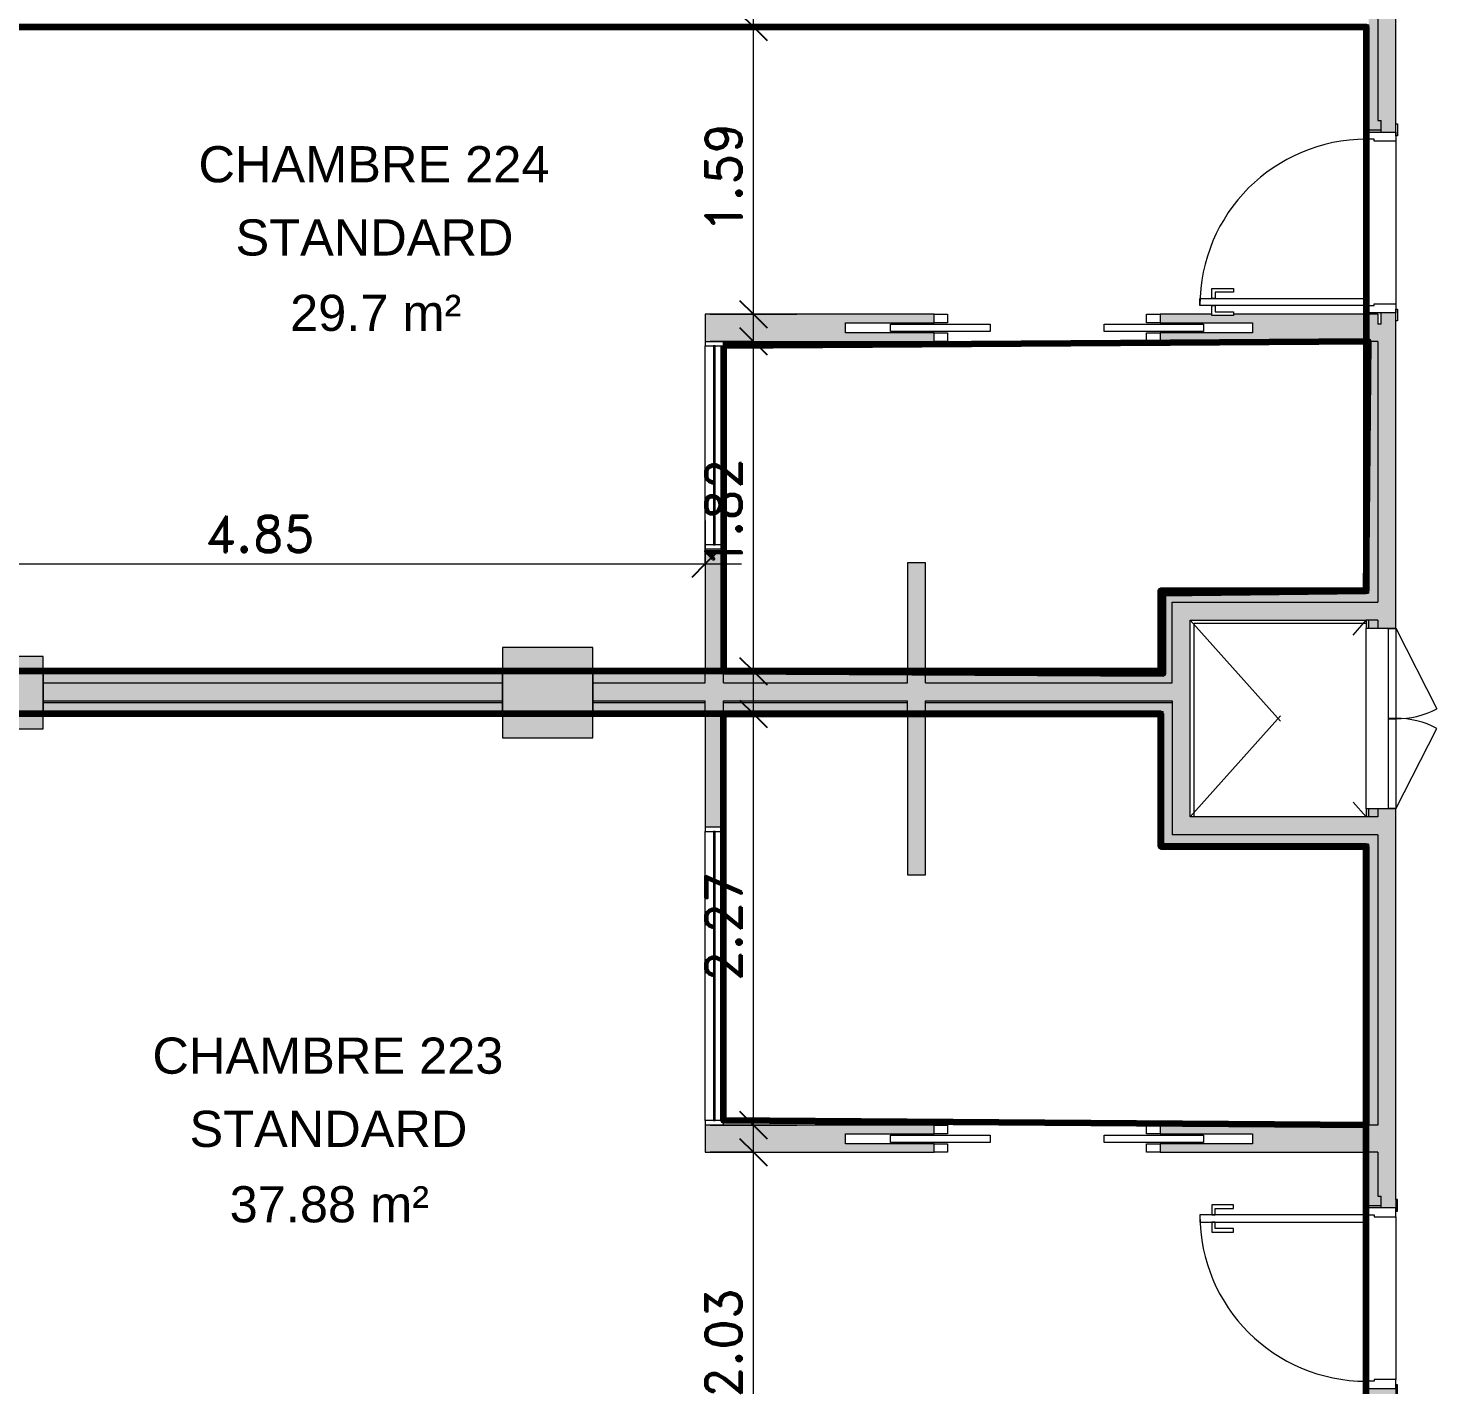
# Model space of a CAD drawing. Header units: metres. Extents: x -227.9 to -140, y 37.9 to 92.1.
# Drawn here: x -179.44 to -171.65, y 60.43 to 67.94 of the extents above; entities that cross this region are included whole.
import ezdxf

# ---------------------------------------------------------------- set-up
doc = ezdxf.new("R2010")
doc.units = ezdxf.units.M
doc.linetypes.add('JIS_02_0.7', pattern=[1.35, 0.75, -0.6])
for name, color, linetype, lineweight in [('A-ANNO-DIMS', 7, 'Continuous', 9), ('A-ANNO-DIMS-100', 7, 'Continuous', 9), ('A-AREA-IDEN', 7, 'Continuous', 9), ('A-DOOR', 7, 'Continuous', 5), ('A-FLOR', 7, 'Continuous', 5), ('A-GLAZ', 7, 'Continuous', 5), ('A-WALL', 7, 'Continuous', 5), ('A-WALL-PATT', 7, 'Continuous', 13), ('I-WALL', 7, 'Continuous', 5), ('S-COLS', 7, 'Continuous', 5)]:
    doc.layers.add(name, color=color, linetype=linetype, lineweight=lineweight)
doc.layers.add('A-DETL', color=94, linetype='Continuous', lineweight=5, true_color=0x00a600)
doc.layers.add('Chambre', color=40, linetype='Continuous')
doc.layers.add('SDB', color=230, linetype='Continuous')
doc.styles.add('Arial_1', font='arial.ttf', dxfattribs={"height": 0.2})
doc.styles.add('RomanD_B', font='', dxfattribs={"height": 0.2})
doc.styles.get('RomanD_B').set_extended_font_data('RomanD', bold=True)
doc.dimstyles.new('LAG-Romans_0_2', dxfattribs={"dimscale": 0.3048, "dimtxt": 0.200715, "dimasz": 0.492126, "dimexe": 0.787402, "dimexo": 0.0625, "dimgap": 0, "dimtad": 1, "dimrnd": 0.01, "dimzin": 0, "dimdsep": 46, "dimtxsty": 'RomanD_B', "dimblk1": 'OBLIQUE', "dimblk2": 'OBLIQUE', "dimsah": 1, "dimcen": 0.09, "dimdle": 0.656168, "dimazin": 0, "dimtfac": 1, "dimtdec": 4, "dimtix": 1, "dimtmove": 0, "dimatfit": 3, "dimfxl": 0.787402, "dimfxlon": 1, "dimtvp": 1, "dimtolj": 1, "dimtzin": 0, "dimarcsym": 2})

# ---------------------------------------------------------------- blocks, each defined once
blk = doc.blocks.new('LAG-C1030-PORTE-INST-13PR_05_02F - LAG-C1030-PORTE-INST-13PR_05_02F-100x166-15159836-MUC-LAG-PRO-PLA-ARC-TZN-N02-AG02Ec-Cote')
at = {"layer": 'A-DOOR', "color": 9, "lineweight": 9, "true_color": 0xc0c0c0}
for p, q in [((-0.498, -0.0415), (-0.001, -0.0415)), ((-0.498, -0.0815), (-0.498, -0.0415)), ((-0.001, -0.0415), (-0.001, -0.0815)), ((0.001, -0.0415), (0.498, -0.0415)), ((0.001, -0.0815), (0.001, -0.0415)), ((0.498, -0.0415), (0.498, -0.0815)), ((-0.001, -0.0815), (-0.498, -0.0815)), ((0.498, -0.0815), (0.001, -0.0815))]:
    blk.add_line(p, q, dxfattribs=at)
at = {"layer": 'A-DOOR', "color": 9, "true_color": 0xc0c0c0}
for p, q in [((-0.5, -0.0815), (-0.0545, -0.3085)), ((0.5, -0.0815), (0.0545, -0.3085))]:
    blk.add_line(p, q, dxfattribs=at)
for centre, start, end in [((-0.4544, -0.0924), 331.62051, 1.37949), ((0.4544, -0.0924), 178.62051, 208.37949)]:
    blk.add_arc(centre, 0.4546, start, end, dxfattribs=at)
blk = doc.blocks.new('LAG-C1030-PORTE-COUL DEUX BATTANTS-13PR_07 - LAG-C1030-PORTE-COUL DEUX BATTANTS-13PR_07_02F-110x210-15723470-MUC-LAG-PRO-PLA-ARC-TZN-N02-AG02Ec-Cote')
at = {"layer": 'A-DOOR'}
for p, q in [((-0.77, 0.02), (-0.22, 0.02)), ((-0.77, -0.02), (-0.77, 0.02)), ((-0.22, 0.02), (-0.22, -0.02)), ((0.41, 0.02), (0.96, 0.02)), ((0.41, -0.02), (0.41, 0.02)), ((0.96, 0.02), (0.96, -0.02)), ((-0.22, -0.02), (-0.77, -0.02)), ((0.96, -0.02), (0.41, -0.02))]:
    blk.add_line(p, q, dxfattribs=at)
at = {"layer": 'A-DOOR', "color": 9, "true_color": 0xc0c0c0}
for p, q in [((-0.53, 0.075), (-0.455, 0.075)), ((-0.53, 0.0275), (-0.53, 0.075)), ((-0.455, 0.0275), (-0.53, 0.0275)), ((-0.455, 0.075), (-0.455, 0.0275)), ((0.645, 0.075), (0.72, 0.075)), ((0.645, 0.0275), (0.645, 0.075)), ((0.72, 0.0275), (0.645, 0.0275)), ((0.72, 0.075), (0.72, 0.0275)), ((-0.53, -0.0275), (-0.455, -0.0275)), ((-0.53, -0.075), (-0.53, -0.0275)), ((-0.455, -0.075), (-0.53, -0.075)), ((-0.455, -0.0275), (-0.455, -0.075)), ((0.645, -0.0275), (0.72, -0.0275)), ((0.645, -0.075), (0.645, -0.0275)), ((0.72, -0.075), (0.645, -0.075)), ((0.72, -0.0275), (0.72, -0.075))]:
    blk.add_line(p, q, dxfattribs=at)
blk = doc.blocks.new('LAG-C1030-PORTE-BAT 1 VANT-13PR_01 - LAG-C1030-PORTE-BAT 1 VANT-13PR_01_04F-90X210 CHAMBRE-15711706-MUC-LAG-PRO-PLA-ARC-TZN-N02-AG02Ec-Cote')
at = {"layer": 'A-DOOR'}
for p, q in [((0.2603, 0.9365), (0.2603, 0.8165)), ((0.3153, 0.9365), (0.2603, 0.9365)), ((0.3553, 1.0015), (0.3153, 1.0015)), ((0.3153, 1.0015), (0.3153, 0.0815)), ((0.3153, 0.9165), (0.3153, 0.9365)), ((0.3553, 0.0815), (0.3553, 1.0015)), ((0.4103, 0.9365), (0.3553, 0.9365)), ((0.3553, 0.9365), (0.3553, 0.9165)), ((0.4103, 0.8165), (0.4103, 0.9365)), ((0.2803, 0.8165), (0.2803, 0.9165)), ((0.2803, 0.9165), (0.3153, 0.9165)), ((0.3553, 0.9165), (0.3903, 0.9165)), ((0.3903, 0.9165), (0.3903, 0.8165)), ((0.2603, 0.8165), (0.2803, 0.8165)), ((0.3903, 0.8165), (0.4103, 0.8165)), ((0.3153, 0.0815), (0.3553, 0.0815))]:
    blk.add_line(p, q, dxfattribs=at)
at = {"layer": 'A-DOOR', "color": 9, "true_color": 0xc0c0c0}
for p, q in [((-0.5847, 0.0915), (-0.6497, 0.0915)), ((-0.6497, 0.0915), (-0.6497, 0.0815)), ((-0.6497, 0.0815), (-0.5847, 0.0815)), ((-0.6047, 0.0815), (-0.6047, -0.0815)), ((-0.5647, 0.0815), (-0.6047, 0.0815)), ((-0.5847, 0.0815), (-0.5847, 0.0915)), ((-0.5647, 0.0376), (-0.5647, 0.0815)), ((0.3953, 0.0815), (0.3553, 0.0815)), ((0.3553, 0.0815), (0.3553, 0.0376)), ((0.3753, 0.0915), (0.3753, 0.0815)), ((0.4403, 0.0915), (0.3753, 0.0915)), ((0.3753, 0.0815), (0.4403, 0.0815)), ((0.3953, -0.0815), (0.3953, 0.0815)), ((0.4403, 0.0815), (0.4403, 0.0915)), ((-0.5547, 0.0376), (-0.5647, 0.0376)), ((-0.5547, -0.0815), (-0.5547, 0.0376)), ((0.3553, 0.0376), (0.3453, 0.0376)), ((0.3453, 0.0376), (0.3453, -0.0815)), ((-0.5847, -0.0815), (-0.6497, -0.0815)), ((-0.6497, -0.0815), (-0.6497, -0.0915)), ((-0.6497, -0.0915), (-0.5847, -0.0915)), ((-0.6047, -0.0815), (-0.5547, -0.0815)), ((-0.5847, -0.0915), (-0.5847, -0.0815)), ((0.3453, -0.0815), (0.3953, -0.0815)), ((0.3753, -0.0815), (0.3753, -0.0915)), ((0.4403, -0.0815), (0.3753, -0.0815)), ((0.3753, -0.0915), (0.4403, -0.0915)), ((0.4403, -0.0915), (0.4403, -0.0815))]:
    blk.add_line(p, q, dxfattribs=at)
at = {"layer": 'A-DOOR'}
blk.add_arc((0.3553, 0.0815), 0.92, 90, 180, dxfattribs=at)
blk = doc.blocks.new('LAG-C1030-PORTE-BAT 1 VANT-13PR_01 - LAG-C1030-PORTE-BAT 1 VANT-13PR_01_04F-90X210 CHAMBRE-15711705-MUC-LAG-PRO-PLA-ARC-TZN-N02-AG02Ec-Cote')
at = {"layer": 'A-DOOR', "color": 9, "true_color": 0xc0c0c0}
for p, q in [((-0.6497, 0.0815), (-0.6497, 0.0915)), ((-0.6497, 0.0915), (-0.5847, 0.0915)), ((-0.5847, 0.0815), (-0.6497, 0.0815)), ((-0.6047, 0.0815), (-0.5547, 0.0815)), ((-0.6047, -0.0815), (-0.6047, 0.0815)), ((-0.5847, 0.0915), (-0.5847, 0.0815)), ((-0.5547, 0.0815), (-0.5547, -0.0376)), ((0.3453, 0.0815), (0.3953, 0.0815)), ((0.3453, -0.0376), (0.3453, 0.0815)), ((0.3753, 0.0915), (0.4403, 0.0915)), ((0.3753, 0.0815), (0.3753, 0.0915)), ((0.4403, 0.0815), (0.3753, 0.0815)), ((0.3953, 0.0815), (0.3953, -0.0815)), ((0.4403, 0.0915), (0.4403, 0.0815)), ((-0.5647, -0.0376), (-0.5647, -0.0815)), ((-0.5547, -0.0376), (-0.5647, -0.0376)), ((0.3553, -0.0376), (0.3453, -0.0376)), ((0.3553, -0.0815), (0.3553, -0.0376)), ((-0.6497, -0.0915), (-0.6497, -0.0815)), ((-0.6497, -0.0815), (-0.5847, -0.0815)), ((-0.5847, -0.0915), (-0.6497, -0.0915)), ((-0.5647, -0.0815), (-0.6047, -0.0815)), ((-0.5847, -0.0815), (-0.5847, -0.0915)), ((0.3953, -0.0815), (0.3553, -0.0815)), ((0.3753, -0.0815), (0.4403, -0.0815)), ((0.3753, -0.0915), (0.3753, -0.0815)), ((0.4403, -0.0915), (0.3753, -0.0915)), ((0.4403, -0.0815), (0.4403, -0.0915))]:
    blk.add_line(p, q, dxfattribs=at)
at = {"layer": 'A-DOOR'}
for p, q in [((0.3153, -0.0815), (0.3553, -0.0815)), ((0.3153, -1.0015), (0.3153, -0.0815)), ((0.3553, -0.0815), (0.3553, -1.0015)), ((0.2603, -0.8165), (0.2803, -0.8165)), ((0.2603, -0.9365), (0.2603, -0.8165)), ((0.2803, -0.8165), (0.2803, -0.9165)), ((0.3903, -0.8165), (0.4103, -0.8165)), ((0.3903, -0.9165), (0.3903, -0.8165)), ((0.4103, -0.8165), (0.4103, -0.9365)), ((0.2803, -0.9165), (0.3153, -0.9165)), ((0.3153, -0.9165), (0.3153, -0.9365)), ((0.3553, -0.9165), (0.3903, -0.9165)), ((0.3553, -0.9365), (0.3553, -0.9165)), ((0.3153, -0.9365), (0.2603, -0.9365)), ((0.3553, -1.0015), (0.3153, -1.0015)), ((0.4103, -0.9365), (0.3553, -0.9365))]:
    blk.add_line(p, q, dxfattribs=at)
blk.add_arc((0.3553, -0.0815), 0.92, 180, 270, dxfattribs=at)
blk = doc.blocks.new('LAG-C1020-FENÊTRE-12FT-22-03 - LAG-C1020-FENÊTRE-12FT-22-03-01-13182804-MUC-LAG-PRO-PLA-ARC-TZN-N02-AG02Ec-Cote')
at = {"layer": 'A-GLAZ', "lineweight": 13}
for p, q in [((-2.875, 0.05), (-2.9, 0.05)), ((-2.875, -0.05), (-2.875, 0.05)), ((-1.275, 0.005), (-2.875, 0.005)), ((-2.875, 0.005), (-2.875, -0.005)), ((-1.25, 0.05), (-1.275, 0.05)), ((-1.275, 0.05), (-1.275, -0.05)), ((-1.275, -0.005), (-1.275, 0.005)), ((-2.9, -0.05), (-2.875, -0.05)), ((-2.875, -0.005), (-1.275, -0.005)), ((-1.275, -0.05), (-1.25, -0.05))]:
    blk.add_line(p, q, dxfattribs=at)
at = {"layer": 'A-GLAZ'}
for p, q in [((-2.875, 0.05), (-1.275, 0.05)), ((-1.275, -0.05), (-2.875, -0.05))]:
    blk.add_line(p, q, dxfattribs=at)
blk = doc.blocks.new('LAG-C1020-FENÊTRE-12FT-22-03 - LAG-C1020-FENÊTRE-12FT-22-03-01-13182806-MUC-LAG-PRO-PLA-ARC-TZN-N02-AG02Ec-Cote')
at = {"layer": 'A-GLAZ', "lineweight": 13}
for p, q in [((-2.375, 0.05), (-2.4, 0.05)), ((-2.375, -0.05), (-2.375, 0.05)), ((-1.275, 0.005), (-2.375, 0.005)), ((-2.375, 0.005), (-2.375, -0.005)), ((-1.25, 0.05), (-1.275, 0.05)), ((-1.275, 0.05), (-1.275, -0.05)), ((-1.275, -0.005), (-1.275, 0.005)), ((-2.4, -0.05), (-2.375, -0.05)), ((-2.375, -0.005), (-1.275, -0.005)), ((-1.275, -0.05), (-1.25, -0.05))]:
    blk.add_line(p, q, dxfattribs=at)
at = {"layer": 'A-GLAZ'}
for p, q in [((-2.375, 0.05), (-1.275, 0.05)), ((-1.275, -0.05), (-2.375, -0.05))]:
    blk.add_line(p, q, dxfattribs=at)
blk = doc.blocks.new('DIMBLOCK26-MUC-LAG-PRO-PLA-ARC-TZN-N02-AG02Ec-Cote')
at = {"layer": 'A-ANNO-DIMS-100', "transparency": 16777216}
for p, q in [((-175.4305, 66.1569), (-175.4305, 68.1461)), ((-175.6705, 67.9461), (-175.1905, 67.9461)), ((-175.4305, 67.9461), (-175.6705, 67.9461)), ((-175.6705, 66.3569), (-175.1905, 66.3569)), ((-175.4305, 66.3569), (-175.6705, 66.3569))]:
    blk.add_line(p, q, dxfattribs=at)
at = {"layer": 'A-ANNO-DIMS-100', "lineweight": 25, "transparency": 16777216}
for p, q in [((-175.4305, 67.9461), (-175.5055, 68.0211)), ((-175.4305, 67.9461), (-175.3555, 67.8711)), ((-175.4305, 66.3569), (-175.5055, 66.4319)), ((-175.4305, 66.3569), (-175.3555, 66.2819))]:
    blk.add_line(p, q, dxfattribs=at)
at = {"layer": 'A-ANNO-DIMS-100', "color": 0, "transparency": 16777216, "insert": (-175.6961, 66.808), "char_height": 0.2, "width": 0.824475, "attachment_point": 1, "rotation": 90, "line_spacing_factor": 1.146391, "style": 'RomanD_B'}
blk.add_mtext('1.59', dxfattribs=at)
blk = doc.blocks.new('_Oblique')
at = {"color": 0, "linetype": 'ByBlock', "lineweight": -2}
blk.add_line((-0.5, -0.5), (0.5, 0.5), dxfattribs=at)
blk = doc.blocks.new('DIMBLOCK27-MUC-LAG-PRO-PLA-ARC-TZN-N02-AG02Ec-Cote')
at = {"layer": 'A-ANNO-DIMS-100', "transparency": 16777216}
for p, q in [((-175.4305, 64.1819), (-175.4305, 66.4069)), ((-175.6705, 66.2069), (-175.1905, 66.2069)), ((-175.4305, 66.2069), (-175.6705, 66.2069)), ((-175.6705, 64.3819), (-175.1905, 64.3819)), ((-175.4305, 64.3819), (-175.6705, 64.3819))]:
    blk.add_line(p, q, dxfattribs=at)
at = {"layer": 'A-ANNO-DIMS-100', "lineweight": 25, "transparency": 16777216}
for p, q in [((-175.4305, 66.2069), (-175.5055, 66.2819)), ((-175.4305, 66.2069), (-175.3555, 66.1319)), ((-175.4305, 64.3819), (-175.5055, 64.4569)), ((-175.4305, 64.3819), (-175.3555, 64.3069))]:
    blk.add_line(p, q, dxfattribs=at)
at = {"layer": 'A-ANNO-DIMS-100', "color": 0, "transparency": 16777216, "insert": (-175.6961, 64.9509), "char_height": 0.2, "width": 0.824475, "attachment_point": 1, "rotation": 90, "line_spacing_factor": 1.146391, "style": 'RomanD_B'}
blk.add_mtext('1.82', dxfattribs=at)
blk = doc.blocks.new('DIMBLOCK28-MUC-LAG-PRO-PLA-ARC-TZN-N02-AG02Ec-Cote')
at = {"layer": 'A-ANNO-DIMS-100', "transparency": 16777216}
for p, q in [((-175.4305, 61.671), (-175.4305, 64.3459)), ((-175.6705, 64.1459), (-175.1905, 64.1459)), ((-175.4305, 64.1459), (-175.6705, 64.1459)), ((-175.6705, 61.871), (-175.1905, 61.871)), ((-175.4305, 61.871), (-175.6705, 61.871))]:
    blk.add_line(p, q, dxfattribs=at)
at = {"layer": 'A-ANNO-DIMS-100', "lineweight": 25, "transparency": 16777216}
for p, q in [((-175.4305, 64.1459), (-175.5055, 64.2209)), ((-175.4305, 64.1459), (-175.3555, 64.0709)), ((-175.4305, 61.871), (-175.5055, 61.946)), ((-175.4305, 61.871), (-175.3555, 61.796))]:
    blk.add_line(p, q, dxfattribs=at)
at = {"layer": 'A-ANNO-DIMS-100', "color": 0, "transparency": 16777216, "insert": (-175.6961, 62.6649), "char_height": 0.2, "width": 0.824475, "attachment_point": 1, "rotation": 90, "line_spacing_factor": 1.146391, "style": 'RomanD_B'}
blk.add_mtext('2.27', dxfattribs=at)
blk = doc.blocks.new('DIMBLOCK29-MUC-LAG-PRO-PLA-ARC-TZN-N02-AG02Ec-Cote')
at = {"layer": 'A-ANNO-DIMS-100', "transparency": 16777216}
for p, q in [((-175.4305, 59.4895), (-175.4305, 61.921)), ((-175.6705, 61.721), (-175.1905, 61.721)), ((-175.4305, 61.721), (-175.6705, 61.721)), ((-175.6705, 59.6895), (-175.1905, 59.6895)), ((-175.4305, 59.6895), (-175.6705, 59.6895))]:
    blk.add_line(p, q, dxfattribs=at)
at = {"layer": 'A-ANNO-DIMS-100', "lineweight": 25, "transparency": 16777216}
for p, q in [((-175.4305, 61.721), (-175.5055, 61.796)), ((-175.4305, 61.721), (-175.3555, 61.646)), ((-175.4305, 59.6895), (-175.5055, 59.7645)), ((-175.4305, 59.6895), (-175.3555, 59.6145))]:
    blk.add_line(p, q, dxfattribs=at)
at = {"layer": 'A-ANNO-DIMS-100', "color": 0, "transparency": 16777216, "insert": (-175.6961, 60.3617), "char_height": 0.2, "width": 0.824475, "attachment_point": 1, "rotation": 90, "line_spacing_factor": 1.146391, "style": 'RomanD_B'}
blk.add_mtext('2.03', dxfattribs=at)
blk = doc.blocks.new('DIMBLOCK139-MUC-LAG-PRO-PLA-ARC-TZN-N02-AG02Ec-Cote')
at = {"layer": 'A-ANNO-DIMS-100', "transparency": 16777216}
for p, q in [((-180.5454, 65.2157), (-180.5454, 64.7357)), ((-180.5454, 64.9757), (-180.5454, 65.2157)), ((-175.6971, 65.2157), (-175.6971, 64.7357)), ((-175.6971, 64.9757), (-175.6971, 65.2157)), ((-180.7454, 64.9757), (-175.4971, 64.9757))]:
    blk.add_line(p, q, dxfattribs=at)
at = {"layer": 'A-ANNO-DIMS-100', "lineweight": 25, "transparency": 16777216}
for p, q in [((-180.5454, 64.9757), (-180.4704, 65.0507)), ((-175.6971, 64.9757), (-175.6221, 65.0507)), ((-180.5454, 64.9757), (-180.6204, 64.9007)), ((-175.6971, 64.9757), (-175.7721, 64.9007))]:
    blk.add_line(p, q, dxfattribs=at)
at = {"layer": 'A-ANNO-DIMS-100', "color": 0, "transparency": 16777216, "insert": (-178.4648, 65.2413), "char_height": 0.2, "width": 0.824475, "attachment_point": 1, "line_spacing_factor": 1.146391, "style": 'RomanD_B'}
blk.add_mtext('4.85', dxfattribs=at)

msp = doc.modelspace()

# ---------------------------------------------------------------- hatches: boundary and pattern name
at = {"layer": 'A-WALL-PATT', "lineweight": 5, "true_color": 0xaaaaaa}
msp.add_hatch(color=253, dxfattribs=at).paths.add_polyline_path([(-176.8191, 64.2089), (-176.8191, 64.2189), (-179.358, 64.2189), (-179.358, 64.2089), (-179.1399, 64.2089)])
h = msp.add_hatch(color=253, dxfattribs=at)
h.paths.add_polyline_path([(-173.1658, 64.2089), (-173.1158, 64.2089), (-173.1158, 64.2189), (-174.4792, 64.2189), (-174.4792, 64.2089), (-173.1788, 64.2089)])
h.paths.add_polyline_path([(-175.8507, 64.2089), (-175.6971, 64.2089), (-175.6971, 64.2189), (-176.3191, 64.2189), (-176.3191, 64.2089)])
h.paths.add_polyline_path([(-175.0284, 64.2089), (-174.5792, 64.2089), (-174.5792, 64.2189), (-175.5971, 64.2189), (-175.5971, 64.2089)])
at = {"layer": 'I-WALL', "true_color": 0xaaaaaa}
h = msp.add_hatch(color=253, dxfattribs=at)
h.paths.add_polyline_path([(-171.9791, 59.5265), (-171.8791, 59.5265), (-171.8791, 60.4146), (-171.9606, 60.4146), (-171.9606, 60.3516), (-171.9791, 60.3516), (-171.9791, 59.57)])
h.paths.add_polyline_path([(-171.9606, 61.4146), (-171.8791, 61.4146), (-171.8791, 63.6203), (-171.9791, 63.6203), (-171.9791, 61.4776), (-171.9606, 61.4776), (-171.9606, 61.4276)])
h.paths.add_polyline_path([(-171.8791, 64.6203), (-171.8791, 66.3648), (-171.9606, 66.3648), (-171.9606, 66.3018), (-171.9791, 66.3018), (-171.9791, 64.6203), (-171.9606, 64.6203)])
h.paths.add_polyline_path([(-171.8791, 67.3648), (-171.8791, 68.7633), (-171.9606, 68.7633), (-171.9606, 68.7003), (-171.9791, 68.7003), (-171.9791, 67.4278), (-171.9606, 67.4278), (-171.9606, 67.3648)])
h.paths.add_polyline_path([(-171.8791, 69.7633), (-171.8791, 71.5086), (-171.9791, 71.5086), (-171.9791, 69.8263), (-171.9606, 69.8263), (-171.9606, 69.7633)])
h.paths.add_polyline_path([(-171.9791, 72.5086), (-171.8791, 72.5086), (-171.8791, 74.7135), (-171.9606, 74.7135), (-171.9606, 74.6505), (-171.9791, 74.6505), (-171.9791, 72.5521)])
h.paths.add_polyline_path([(-171.8791, 75.7135), (-171.8791, 76.5135), (-171.9791, 76.5135), (-171.9791, 75.7765), (-171.9606, 75.7765), (-171.9606, 75.7135)])
h = msp.add_hatch(color=253, dxfattribs=at)
h.paths.add_polyline_path([(-172.0421, 59.6765), (-172.0291, 59.6765), (-172.0291, 60.4016), (-171.9606, 60.4016), (-171.9606, 60.4146), (-172.0421, 60.4146), (-172.0421, 59.6895)])
h.paths.add_polyline_path([(-171.9606, 61.4146), (-171.9606, 61.4276), (-172.0291, 61.4276), (-172.0291, 61.721), (-172.0421, 61.721), (-172.0421, 61.4146), (-171.9983, 61.4146)])
h.paths.add_polyline_path([(-172.0421, 61.871), (-172.0291, 61.871), (-172.0291, 63.4263), (-172.0421, 63.4263), (-172.0421, 62.7849)])
h.paths.add_polyline_path([(-172.0291, 63.5763), (-172.0291, 63.6203), (-172.0421, 63.6203), (-172.0421, 63.5763)])
h.paths.add_polyline_path([(-172.0291, 64.6203), (-172.0291, 64.6642), (-172.0421, 64.6642), (-172.0421, 64.6203)])
h.paths.add_polyline_path([(-172.0291, 64.8142), (-172.0291, 66.2069), (-172.0421, 66.2069), (-172.0421, 64.8142)])
h.paths.add_polyline_path([(-171.9791, 66.3569), (-171.9606, 66.3569), (-171.9606, 66.3648), (-172.0421, 66.3648), (-172.0421, 66.3569), (-171.9983, 66.3569)])
h.paths.add_polyline_path([(-172.0421, 67.3648), (-171.9606, 67.3648), (-171.9606, 67.3778), (-172.0291, 67.3778), (-172.0291, 67.9591), (-172.0421, 67.9591), (-172.0421, 67.4098)])
h.paths.add_polyline_path([(-172.0291, 68.1691), (-172.0291, 68.7503), (-171.9606, 68.7503), (-171.9606, 68.7633), (-172.0421, 68.7633), (-172.0421, 68.1691)])
h.paths.add_polyline_path([(-171.9606, 69.7633), (-171.9606, 69.7711), (-172.0421, 69.7711), (-172.0421, 69.7633), (-171.9983, 69.7633)])
h.paths.add_polyline_path([(-172.0291, 69.9211), (-172.0291, 71.3151), (-172.0421, 71.3151), (-172.0421, 69.9211)])
h.paths.add_polyline_path([(-172.0291, 71.4651), (-172.0291, 71.5086), (-172.0421, 71.5086), (-172.0421, 71.4651)])
h.paths.add_polyline_path([(-172.0421, 72.5086), (-172.0291, 72.5086), (-172.0291, 72.5521), (-172.0421, 72.5521)])
h.paths.add_polyline_path([(-172.0291, 72.7021), (-172.0291, 74.257), (-172.0421, 74.257), (-172.0421, 72.7021)])
h.paths.add_polyline_path([(-172.0421, 74.407), (-172.0291, 74.407), (-172.0291, 74.7005), (-171.9606, 74.7005), (-171.9606, 74.7135), (-172.0421, 74.7135), (-172.0421, 74.5728)])
h.paths.add_polyline_path([(-172.0421, 75.7135), (-171.9606, 75.7135), (-171.9606, 75.7265), (-172.0291, 75.7265), (-172.0291, 76.4505), (-172.0421, 76.4505), (-172.0421, 75.7585)])
h = msp.add_hatch(color=253, dxfattribs=at)
h.paths.add_polyline_path([(-172.0291, 59.6265), (-171.9791, 59.6265), (-171.9791, 60.3516), (-171.9606, 60.3516), (-171.9606, 60.4016), (-172.0291, 60.4016), (-172.0291, 59.6765)])
h.paths.add_polyline_path([(-171.9606, 61.4276), (-171.9606, 61.4776), (-171.9791, 61.4776), (-171.9791, 61.721), (-172.0291, 61.721), (-172.0291, 61.4276)])
h.paths.add_polyline_path([(-171.9791, 61.871), (-171.9791, 63.4763), (-172.0291, 63.4763), (-172.0291, 61.871)])
h.paths.add_polyline_path([(-171.9791, 63.5763), (-171.9791, 63.6203), (-172.0291, 63.6203), (-172.0291, 63.5763)])
h.paths.add_polyline_path([(-171.9791, 64.6203), (-171.9791, 64.6642), (-172.0291, 64.6642), (-172.0291, 64.6203)])
h.paths.add_polyline_path([(-172.0291, 64.7642), (-171.9791, 64.7642), (-171.9791, 66.2069), (-172.0291, 66.2069), (-172.0291, 64.8142)])
h.paths.add_polyline_path([(-172.0291, 67.3778), (-171.9606, 67.3778), (-171.9606, 67.4278), (-171.9791, 67.4278), (-171.9791, 68.0091), (-172.0291, 68.0091), (-172.0291, 67.6072)])
h.paths.add_polyline_path([(-171.9791, 68.1191), (-171.9791, 68.7003), (-171.9606, 68.7003), (-171.9606, 68.7503), (-172.0291, 68.7503), (-172.0291, 68.1191)])
h.paths.add_polyline_path([(-172.0291, 69.9211), (-171.9791, 69.9211), (-171.9791, 71.3651), (-172.0291, 71.3651), (-172.0291, 70.2863)])
h.paths.add_polyline_path([(-172.0291, 71.4651), (-171.9791, 71.4651), (-171.9791, 71.5086), (-172.0291, 71.5086)])
h.paths.add_polyline_path([(-171.9791, 72.5086), (-171.9791, 72.5521), (-172.0291, 72.5521), (-172.0291, 72.5086)])
h.paths.add_polyline_path([(-172.0291, 72.6521), (-171.9791, 72.6521), (-171.9791, 74.257), (-172.0291, 74.257), (-172.0291, 72.7021)])
h.paths.add_polyline_path([(-171.9791, 74.407), (-171.9791, 74.6505), (-171.9606, 74.6505), (-171.9606, 74.7005), (-172.0291, 74.7005), (-172.0291, 74.407)])
h.paths.add_polyline_path([(-171.9606, 75.7265), (-171.9606, 75.7765), (-171.9791, 75.7765), (-171.9791, 76.4635), (-172.0291, 76.4635), (-172.0291, 75.7265)])
h = msp.add_hatch(color=253, dxfattribs=at)
h.paths.add_polyline_path([(-172.5615, 66.2069), (-171.9791, 66.2069), (-171.9791, 66.3569), (-172.0421, 66.3569), (-172.0421, 66.3198), (-172.0521, 66.3198), (-172.0521, 66.3569), (-172.7771, 66.3569), (-172.7771, 66.3498), (-172.8971, 66.3498), (-172.8971, 66.3569), (-173.1821, 66.3569), (-173.1821, 66.3094), (-172.6721, 66.3094), (-172.6721, 66.2544), (-173.1821, 66.2544), (-173.1821, 66.2069)])
h.paths.add_polyline_path([(-174.4321, 66.2069), (-174.4321, 66.2544), (-174.9221, 66.2544), (-174.9221, 66.3094), (-174.4321, 66.3094), (-174.4321, 66.3569), (-175.6971, 66.3569), (-175.6971, 66.2069)])
for points in [[(-175.6971, 64.3189), (-175.5971, 64.3189), (-175.5971, 65.0569), (-175.6971, 65.0569), (-175.6971, 64.3689)], [(-174.5792, 64.3189), (-174.4792, 64.3189), (-174.4792, 64.9817), (-174.5792, 64.9817), (-174.5792, 64.3689)], [(-173.1788, 64.8142), (-172.0421, 64.8142), (-172.0421, 64.8272), (-173.1788, 64.8272)], [(-172.0291, 64.7642), (-172.0291, 64.8142), (-173.1658, 64.8142), (-173.1658, 64.7642), (-172.0421, 64.7642)], [(-173.1158, 64.6642), (-171.9791, 64.6642), (-171.9791, 64.7642), (-173.1158, 64.7642)], [(-173.1158, 63.4763), (-173.0158, 63.4763), (-173.0158, 64.6642), (-173.1158, 64.6642), (-173.1158, 63.8565)], [(-176.8191, 64.3689), (-176.8191, 64.3819), (-179.358, 64.3819), (-179.358, 64.3689), (-179.1399, 64.3689)], [(-176.8191, 64.3189), (-176.8191, 64.3689), (-179.358, 64.3689), (-179.358, 64.3189), (-179.1399, 64.3189)], [(-176.8191, 64.2189), (-176.8191, 64.3189), (-179.358, 64.3189), (-179.358, 64.2189), (-179.1399, 64.2189)], [(-173.1158, 64.2189), (-173.1158, 64.3189), (-176.3191, 64.3189), (-176.3191, 64.2189), (-173.1788, 64.2189)], [(-176.8191, 64.1589), (-176.8191, 64.2089), (-179.358, 64.2089), (-179.358, 64.1589), (-179.1399, 64.1589)], [(-175.5971, 63.521), (-175.5971, 64.2189), (-175.6971, 64.2189), (-175.6971, 63.521)], [(-174.4792, 63.2559), (-174.4792, 64.2189), (-174.5792, 64.2189), (-174.5792, 63.2559)], [(-176.8191, 64.1459), (-176.8191, 64.1589), (-179.358, 64.1589), (-179.358, 64.1459), (-179.1399, 64.1459)], [(-172.0291, 63.4763), (-171.9791, 63.4763), (-171.9791, 63.5763), (-173.0158, 63.5763), (-173.0158, 63.4763), (-172.0421, 63.4763)], [(-172.0421, 63.4133), (-172.0421, 63.4263), (-173.1658, 63.4263), (-173.1658, 63.4133), (-172.5615, 63.4133)], [(-173.1158, 63.4263), (-172.0291, 63.4263), (-172.0291, 63.4763), (-173.1158, 63.4763)]]:
    msp.add_hatch(color=253, dxfattribs=at).paths.add_polyline_path(points)
h = msp.add_hatch(color=253, dxfattribs=at)
h.paths.add_polyline_path([(-173.1788, 63.4133), (-173.1658, 63.4133), (-173.1658, 64.1589), (-173.1788, 64.1589), (-173.1788, 63.8565)])
h.paths.add_polyline_path([(-173.1658, 64.3689), (-173.1658, 64.8142), (-173.1788, 64.8142), (-173.1788, 64.3689)])
h = msp.add_hatch(color=253, dxfattribs=at)
h.paths.add_polyline_path([(-173.1158, 63.4263), (-173.1158, 64.2089), (-173.1658, 64.2089), (-173.1658, 63.4263)])
h.paths.add_polyline_path([(-173.1158, 64.3189), (-173.1158, 64.7642), (-173.1658, 64.7642), (-173.1658, 64.3189)])
h = msp.add_hatch(color=253, dxfattribs=at)
h.paths.add_polyline_path([(-173.1788, 64.3689), (-173.1788, 64.3819), (-174.4792, 64.3819), (-174.4792, 64.3689), (-173.3838, 64.3689)])
h.paths.add_polyline_path([(-176.3191, 64.3689), (-175.6971, 64.3689), (-175.6971, 64.3819), (-176.3191, 64.3819)])
h.paths.add_polyline_path([(-175.5971, 64.3689), (-174.5792, 64.3689), (-174.5792, 64.3819), (-175.5971, 64.3819)])
h = msp.add_hatch(color=253, dxfattribs=at)
h.paths.add_polyline_path([(-173.1788, 64.3189), (-173.1658, 64.3189), (-173.1658, 64.3689), (-174.4792, 64.3689), (-174.4792, 64.3189), (-173.3838, 64.3189)])
h.paths.add_polyline_path([(-175.8507, 64.3189), (-175.6971, 64.3189), (-175.6971, 64.3689), (-176.3191, 64.3689), (-176.3191, 64.3189)])
h.paths.add_polyline_path([(-175.5971, 64.3189), (-174.5792, 64.3189), (-174.5792, 64.3689), (-175.5971, 64.3689)])
h = msp.add_hatch(color=253, dxfattribs=at)
h.paths.add_polyline_path([(-173.1788, 64.1589), (-173.1658, 64.1589), (-173.1658, 64.2089), (-174.4792, 64.2089), (-174.4792, 64.1589), (-173.3838, 64.1589)])
h.paths.add_polyline_path([(-175.8507, 64.1589), (-175.6971, 64.1589), (-175.6971, 64.2089), (-176.3191, 64.2089), (-176.3191, 64.1589)])
h.paths.add_polyline_path([(-175.5971, 64.1589), (-174.5792, 64.1589), (-174.5792, 64.2089), (-175.5971, 64.2089)])
h = msp.add_hatch(color=253, dxfattribs=at)
h.paths.add_polyline_path([(-175.8507, 64.1459), (-175.6971, 64.1459), (-175.6971, 64.1589), (-176.3191, 64.1589), (-176.3191, 64.1459)])
h.paths.add_polyline_path([(-173.3838, 64.1459), (-173.1788, 64.1459), (-173.1788, 64.1589), (-174.4792, 64.1589), (-174.4792, 64.1459), (-174.2061, 64.1459)])
h.paths.add_polyline_path([(-175.5971, 64.1459), (-174.5792, 64.1459), (-174.5792, 64.1589), (-175.5971, 64.1589)])
h = msp.add_hatch(color=253, dxfattribs=at)
h.paths.add_polyline_path([(-173.1821, 61.721), (-171.9791, 61.721), (-171.9791, 61.871), (-173.1821, 61.871), (-173.1821, 61.8235), (-172.6721, 61.8235), (-172.6721, 61.7685), (-173.1821, 61.7685)])
h.paths.add_polyline_path([(-174.4321, 61.721), (-174.4321, 61.7685), (-174.9221, 61.7685), (-174.9221, 61.8235), (-174.4321, 61.8235), (-174.4321, 61.871), (-175.6971, 61.871), (-175.6971, 61.721)])
at = {"layer": 'S-COLS', "true_color": 0x808080}
for points in [[(-176.3191, 64.0139), (-176.3191, 64.5139), (-176.8191, 64.5139), (-176.8191, 64.0139)], [(-179.358, 64.0639), (-179.358, 64.4639), (-179.758, 64.4639), (-179.758, 64.0639)]]:
    msp.add_hatch(color=8, dxfattribs=at).paths.add_polyline_path(points)

# ---------------------------------------------------------------- linework, layer by layer
at = {"layer": 'A-DETL', "color": 7, "linetype": 'JIS_02_0.7'}
for p, q in [((-173.0158, 63.5763), (-172.0421, 64.6642)), ((-173.0158, 64.6642), (-172.0421, 63.5763))]:
    msp.add_line(p, q, dxfattribs=at)
at = {"layer": 'A-FLOR'}
for p, q in [((-172.0421, 66.4448), (-172.0421, 67.3248)), ((-171.8791, 67.3148), (-171.8791, 66.4148)), ((-173.1792, 64.3819), (-173.1792, 64.8272)), ((-172.0421, 60.4546), (-172.0421, 61.3346)), ((-171.8791, 61.3646), (-171.8791, 60.4646))]:
    msp.add_line(p, q, dxfattribs=at)
at = {"layer": 'A-FLOR', "lineweight": 9}
for p, q in [((-172.9939, 64.6473), (-172.0421, 64.6473)), ((-172.9939, 63.5763), (-172.9939, 64.6473))]:
    msp.add_line(p, q, dxfattribs=at)
at = {"layer": 'A-WALL'}
for p, q in [((-171.9791, 68.0191), (-171.9791, 67.4278)), ((-172.0291, 67.9591), (-172.0291, 67.3778)), ((-172.0291, 67.3778), (-171.9606, 67.3778)), ((-171.9791, 67.4278), (-171.9606, 67.4278)), ((-171.9606, 67.3648), (-171.9606, 67.4278)), ((-171.9606, 66.3018), (-171.9606, 66.3648)), ((-171.9791, 66.3569), (-172.0421, 66.3569)), ((-171.9606, 66.3018), (-171.9791, 66.3018)), ((-171.9791, 66.2069), (-172.0421, 66.2069)), ((-172.0291, 66.2069), (-172.0291, 64.8142)), ((-171.9791, 66.2069), (-171.9791, 64.7642)), ((-173.1658, 64.8142), (-172.0291, 64.8142)), ((-173.1658, 64.3689), (-173.1658, 64.8142)), ((-173.1158, 64.7642), (-171.9791, 64.7642)), ((-173.1158, 64.3189), (-173.1158, 64.7642)), ((-171.9791, 64.6642), (-172.0421, 64.6642)), ((-172.0291, 64.6642), (-172.0291, 64.6203)), ((-171.9791, 64.6642), (-171.9791, 64.6203)), ((-179.358, 64.3689), (-176.8191, 64.3689)), ((-176.3191, 64.3689), (-175.6971, 64.3689)), ((-175.6971, 64.3189), (-175.6971, 64.3819)), ((-175.5971, 64.3189), (-175.5971, 64.3819)), ((-175.5971, 64.3689), (-174.5792, 64.3689)), ((-174.5792, 64.3189), (-174.5792, 64.3819)), ((-174.4792, 64.3189), (-174.4792, 64.3819)), ((-174.4792, 64.3689), (-173.1658, 64.3689)), ((-179.358, 64.3189), (-176.8191, 64.3189)), ((-176.3191, 64.3189), (-175.6971, 64.3189)), ((-175.5971, 64.3189), (-174.5792, 64.3189)), ((-174.4792, 64.3189), (-173.1158, 64.3189)), ((-179.358, 64.2189), (-176.8191, 64.2189)), ((-179.358, 64.2089), (-176.8191, 64.2089)), ((-176.3191, 64.2189), (-175.6971, 64.2189)), ((-176.3191, 64.2089), (-175.6971, 64.2089)), ((-175.6971, 64.1459), (-175.6971, 64.2189)), ((-175.5971, 64.2189), (-174.5792, 64.2189)), ((-175.5971, 64.1459), (-175.5971, 64.2189)), ((-175.5971, 64.2089), (-174.5792, 64.2089)), ((-174.5792, 64.1459), (-174.5792, 64.2189)), ((-174.4792, 64.2189), (-173.1158, 64.2189)), ((-174.4792, 64.1459), (-174.4792, 64.2189)), ((-174.4792, 64.2089), (-173.1158, 64.2089)), ((-173.1158, 64.2189), (-173.1158, 63.4763)), ((-179.358, 64.1589), (-176.8191, 64.1589)), ((-176.3191, 64.1589), (-175.6971, 64.1589)), ((-175.5971, 64.1589), (-174.5792, 64.1589)), ((-174.4792, 64.1589), (-173.1658, 64.1589)), ((-173.1658, 63.4263), (-173.1658, 64.1589)), ((-171.9791, 63.5763), (-172.0421, 63.5763)), ((-172.0291, 63.6203), (-172.0291, 63.5763)), ((-171.9791, 63.6203), (-171.9791, 63.5763)), ((-172.0291, 63.4263), (-173.1658, 63.4263)), ((-171.9791, 63.4763), (-173.1158, 63.4763)), ((-172.0291, 63.4263), (-172.0291, 61.871)), ((-171.9791, 63.4763), (-171.9791, 61.871)), ((-171.9791, 61.871), (-172.0421, 61.871)), ((-171.9791, 61.721), (-172.0421, 61.721)), ((-172.0291, 61.721), (-172.0291, 61.4276)), ((-171.9791, 61.721), (-171.9791, 61.4776)), ((-171.9791, 61.4776), (-171.9606, 61.4776)), ((-171.9606, 61.4146), (-171.9606, 61.4776)), ((-172.0291, 61.4276), (-171.9606, 61.4276))]:
    msp.add_line(p, q, dxfattribs=at)
at = {"layer": 'Chambre', "lineweight": 140}
for points in [[(-172.0421, 64.8272), (-173.1792, 64.8272), (-173.1792, 64.3819), (-180.5482, 64.3831), (-180.5441, 67.9461), (-172.0421, 67.9461), (-172.0421, 64.8272)], [(-181.3358, 60.4807), (-180.5524, 59.6895), (-172.0421, 59.6895), (-172.0421, 63.4133), (-173.1788, 63.4133), (-173.1788, 64.1459), (-175.5971, 64.1459), (-180.5441, 64.1459), (-180.5442, 62.5001), (-180.6459, 61.7386), (-180.9131, 61.0682), (-181.339, 60.4831)]]:
    msp.add_lwpolyline(points, dxfattribs=at)
at = {"layer": 'I-WALL', "lineweight": 13}
for p, q in [((-171.8791, 67.4098), (-171.8791, 68.7183)), ((-172.0421, 67.9461), (-172.0421, 67.4098)), ((-174.4321, 66.3569), (-175.6971, 66.3569)), ((-175.6971, 66.3569), (-175.6971, 66.2069)), ((-174.9221, 66.2544), (-174.9221, 66.3094)), ((-174.9221, 66.3094), (-174.4321, 66.3094)), ((-172.8971, 66.3569), (-173.1821, 66.3569)), ((-173.1821, 66.3094), (-172.6721, 66.3094)), ((-172.0521, 66.3569), (-172.7771, 66.3569)), ((-172.6721, 66.3094), (-172.6721, 66.2544)), ((-171.8791, 64.6203), (-171.8791, 66.3198)), ((-175.6971, 66.2069), (-174.4321, 66.2069)), ((-174.4321, 66.2544), (-174.9221, 66.2544)), ((-172.6721, 66.2544), (-173.1821, 66.2544)), ((-173.1821, 66.2069), (-172.0421, 66.2069)), ((-172.0421, 66.2069), (-172.0421, 64.8272)), ((-175.6971, 65.0569), (-175.6971, 64.3819)), ((-175.5971, 65.0569), (-175.6971, 65.0569)), ((-175.5971, 64.3819), (-175.5971, 65.0569)), ((-174.5792, 64.9817), (-174.5792, 64.3819)), ((-174.4792, 64.9817), (-174.5792, 64.9817)), ((-174.4792, 64.3819), (-174.4792, 64.9817)), ((-172.0421, 64.8272), (-173.1788, 64.8272)), ((-173.1788, 64.8272), (-173.1788, 64.3819)), ((-173.0158, 64.6642), (-172.0421, 64.6642)), ((-173.0158, 63.5763), (-173.0158, 64.6642)), ((-172.0421, 64.6642), (-172.0421, 64.6203)), ((-172.0421, 64.6203), (-171.8791, 64.6203)), ((-176.8191, 64.3819), (-179.358, 64.3819)), ((-179.358, 64.3819), (-179.358, 64.1459)), ((-176.8191, 64.1459), (-176.8191, 64.3819)), ((-175.6971, 64.3819), (-176.3191, 64.3819)), ((-176.3191, 64.3819), (-176.3191, 64.1459)), ((-174.5792, 64.3819), (-175.5971, 64.3819)), ((-173.1788, 64.3819), (-174.4792, 64.3819)), ((-179.358, 64.1459), (-176.8191, 64.1459)), ((-176.3191, 64.1459), (-175.6971, 64.1459)), ((-175.6971, 64.1459), (-175.6971, 63.521)), ((-175.5971, 64.1459), (-174.5792, 64.1459)), ((-175.5971, 63.521), (-175.5971, 64.1459)), ((-174.5792, 64.1459), (-174.5792, 63.2559)), ((-174.4792, 64.1459), (-173.1788, 64.1459)), ((-174.4792, 63.2559), (-174.4792, 64.1459)), ((-173.1788, 64.1459), (-173.1788, 63.4133)), ((-172.0421, 63.5763), (-173.0158, 63.5763)), ((-172.0421, 63.6203), (-172.0421, 63.5763)), ((-171.8791, 63.6203), (-172.0421, 63.6203)), ((-171.8791, 61.4596), (-171.8791, 63.6203)), ((-175.6971, 63.521), (-175.5971, 63.521)), ((-173.1788, 63.4133), (-172.0421, 63.4133)), ((-172.0421, 63.4133), (-172.0421, 61.871)), ((-174.5792, 63.2559), (-174.4792, 63.2559)), ((-174.4321, 61.871), (-175.6971, 61.871)), ((-175.6971, 61.871), (-175.6971, 61.721)), ((-172.0421, 61.871), (-173.1821, 61.871)), ((-174.9221, 61.7685), (-174.9221, 61.8235)), ((-174.9221, 61.8235), (-174.4321, 61.8235)), ((-174.4321, 61.7685), (-174.9221, 61.7685)), ((-173.1821, 61.8235), (-172.6721, 61.8235)), ((-172.6721, 61.7685), (-173.1821, 61.7685)), ((-172.6721, 61.8235), (-172.6721, 61.7685)), ((-175.6971, 61.721), (-174.4321, 61.721)), ((-173.1821, 61.721), (-172.0421, 61.721)), ((-172.0421, 61.721), (-172.0421, 61.4596))]:
    msp.add_line(p, q, dxfattribs=at)
at = {"layer": 'I-WALL'}
for p, q in [((-171.9791, 66.3569), (-171.9791, 66.3018)), ((-172.0421, 63.6203), (-172.0421, 64.6203)), ((-171.8791, 64.6203), (-171.8791, 64.6183)), ((-171.8791, 64.1213), (-171.8791, 64.1193)), ((-171.8791, 63.6223), (-171.8791, 63.6203))]:
    msp.add_line(p, q, dxfattribs=at)
at = {"layer": 'S-COLS', "lineweight": 9}
for p, q in [((-176.3191, 64.5139), (-176.8191, 64.5139)), ((-176.8191, 64.5139), (-176.8191, 64.0139)), ((-176.3191, 64.0139), (-176.3191, 64.5139)), ((-179.358, 64.4639), (-179.758, 64.4639)), ((-179.358, 64.0639), (-179.358, 64.4639)), ((-179.758, 64.0639), (-179.358, 64.0639)), ((-176.8191, 64.0139), (-176.3191, 64.0139))]:
    msp.add_line(p, q, dxfattribs=at)
at = {"layer": 'SDB', "lineweight": 140}
for points in [[(-175.5971, 66.1819), (-175.5971, 64.3823), (-173.1658, 64.3689), (-173.1658, 64.8142), (-172.0421, 64.8272), (-172.0291, 66.2069), (-175.5971, 66.1819)], [(-175.5971, 64.1459), (-173.1788, 64.1459), (-173.1788, 63.4133), (-172.0421, 63.4133), (-172.0421, 61.871), (-175.5971, 61.896), (-175.5971, 64.1459)]]:
    msp.add_lwpolyline(points, dxfattribs=at)

# ---------------------------------------------------------------- block references
at = {"layer": 'A-DOOR'}
for name, p, rotation in [('LAG-C1030-PORTE-BAT 1 VANT-13PR_01 - LAG-C1030-PORTE-BAT 1 VANT-13PR_01_04F-90X210 CHAMBRE-15711705-MUC-LAG-PRO-PLA-ARC-TZN-N02-AG02Ec-Cote', (-171.9606, 66.7601), 269.9999999999999), ('LAG-C1030-PORTE-COUL DEUX BATTANTS-13PR_07 - LAG-C1030-PORTE-COUL DEUX BATTANTS-13PR_07_02F-110x210-15723470-MUC-LAG-PRO-PLA-ARC-TZN-N02-AG02Ec-Cote', (-173.7121, 66.2819), 180), ('LAG-C1030-PORTE-COUL DEUX BATTANTS-13PR_07 - LAG-C1030-PORTE-COUL DEUX BATTANTS-13PR_07_02F-110x210-15723470-MUC-LAG-PRO-PLA-ARC-TZN-N02-AG02Ec-Cote', (-173.7121, 61.796), 180), ('LAG-C1030-PORTE-BAT 1 VANT-13PR_01 - LAG-C1030-PORTE-BAT 1 VANT-13PR_01_04F-90X210 CHAMBRE-15711706-MUC-LAG-PRO-PLA-ARC-TZN-N02-AG02Ec-Cote', (-171.9606, 61.0193), 89.99999999999989)]:
    msp.add_blockref(name, p, dxfattribs=dict(at, rotation=rotation))
at = {"layer": 'A-DOOR', "color": 9, "true_color": 0xc0c0c0, "rotation": 89.99999999999989}
msp.add_blockref('LAG-C1030-PORTE-INST-13PR_05_02F - LAG-C1030-PORTE-INST-13PR_05_02F-100x166-15159836-MUC-LAG-PRO-PLA-ARC-TZN-N02-AG02Ec-Cote', (-171.9606, 64.1203), dxfattribs=at)
at = {"layer": 'A-GLAZ'}
for name, p, rotation in [('LAG-C1020-FENÊTRE-12FT-22-03 - LAG-C1020-FENÊTRE-12FT-22-03-01-13182806-MUC-LAG-PRO-PLA-ARC-TZN-N02-AG02Ec-Cote', (-175.6471, 63.8069), 270), ('LAG-C1020-FENÊTRE-12FT-22-03 - LAG-C1020-FENÊTRE-12FT-22-03-01-13182804-MUC-LAG-PRO-PLA-ARC-TZN-N02-AG02Ec-Cote', (-175.6471, 60.621), 269.9999999999995)]:
    msp.add_blockref(name, p, dxfattribs=dict(at, rotation=rotation))

# ---------------------------------------------------------------- texts
at = {"layer": 'A-AREA-IDEN', "color": 164, "true_color": 0x0029a5, "char_height": 0.2, "attachment_point": 1, "style": 'Arial_1'}
for s, insert, width in [('CHAMBRE 224', (-178.4995, 67.2868), 2.397046), ('STANDARD', (-178.2945, 66.8818), 1.899999), ('29.7 m²', (-177.993, 66.4647), 1.170464), ('CHAMBRE 223', (-178.7541, 62.3557), 2.397046), ('STANDARD', (-178.5491, 61.9507), 1.899999), ('37.88 m²', (-178.3271, 61.5335), 1.362869)]:
    msp.add_mtext(s, dxfattribs=dict(at, insert=insert, width=width))

# ---------------------------------------------------------------- dimensions: what is measured, and where the dimension line sits
at = {"layer": 'A-ANNO-DIMS'}
for base, p1, p2, override, picture, middle in [((-175.4305, 67.9461), (-175.6705, 66.3569), (-175.6705, 67.9461), {"dimpost": '<>', "dimfxl": 1.589179}, 'DIMBLOCK26-MUC-LAG-PRO-PLA-ARC-TZN-N02-AG02Ec-Cote', (-175.5305, 67.1515)), ((-175.43047, 66.2069), (-175.67047, 64.38194), (-175.67047, 66.2069), {"dimpost": '<>', "dimfxl": 1.824959}, 'DIMBLOCK27-MUC-LAG-PRO-PLA-ARC-TZN-N02-AG02Ec-Cote', (-175.53047, 65.29442)), ((-175.4305, 64.1459), (-175.6705, 61.871), (-175.6705, 64.1459), {"dimpost": '<>', "dimfxl": 2.274984}, 'DIMBLOCK28-MUC-LAG-PRO-PLA-ARC-TZN-N02-AG02Ec-Cote', (-175.5305, 63.0084)), ((-175.4305, 61.721), (-175.6705, 59.6895), (-175.6705, 61.721), {"dimpost": '<>', "dimfxl": 2.031434}, 'DIMBLOCK29-MUC-LAG-PRO-PLA-ARC-TZN-N02-AG02Ec-Cote', (-175.5305, 60.7052))]:
    dim = msp.add_linear_dim(base=base, p1=p1, p2=p2, angle=90, dimstyle='LAG-Romans_0_2', override=override, dxfattribs=at)
    dim.commit()
    dim.dimension.update_dxf_attribs({"geometry": picture, "text_midpoint": middle})
dim = msp.add_linear_dim(base=(-175.6971, 64.9757), p1=(-180.5454, 65.2157), p2=(-175.6971, 65.2157), dimstyle='LAG-Romans_0_2', override={"dimpost": '<>', "dimfxl": 4.848313}, dxfattribs=at)
dim.commit()
dim.dimension.update_dxf_attribs({"geometry": 'DIMBLOCK139-MUC-LAG-PRO-PLA-ARC-TZN-N02-AG02Ec-Cote', "text_midpoint": (-178.1213, 65.0757)})

doc.saveas('drawing.dxf')
